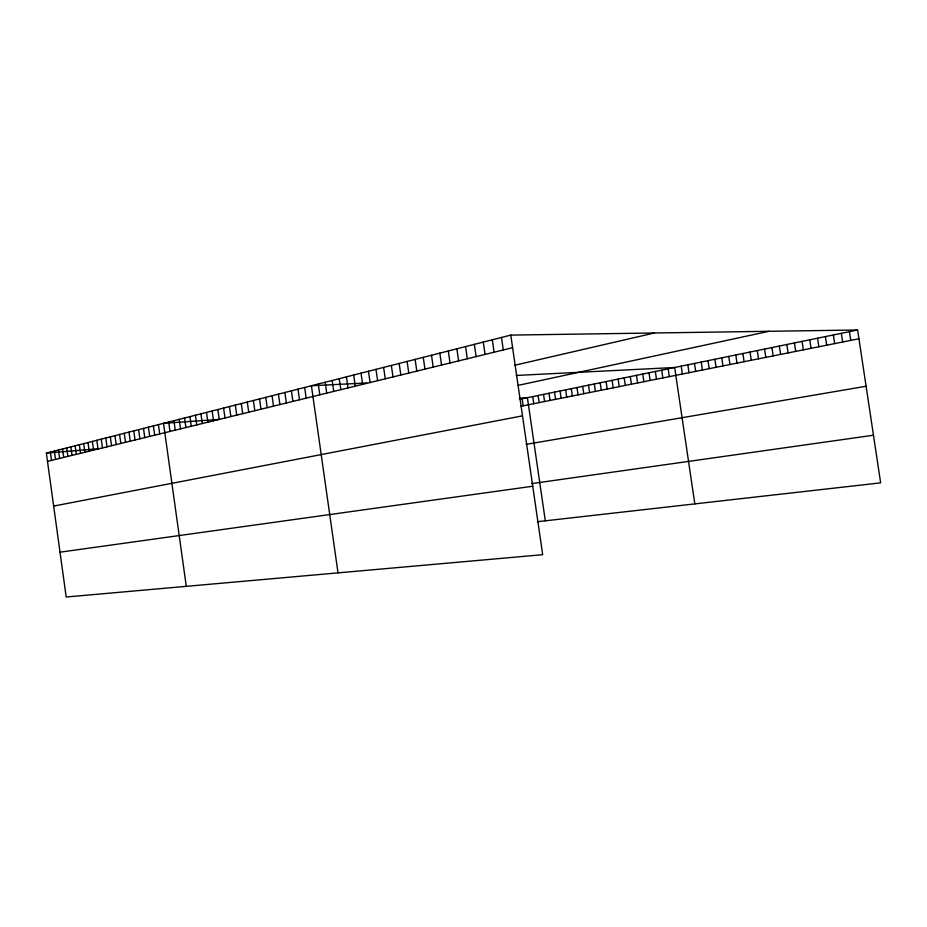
<?xml version="1.0" encoding="UTF-8"?>
<svg xmlns="http://www.w3.org/2000/svg" width="927" height="927" viewBox="0 0 927 927"><rect width="100%" height="100%" fill="white"/><g stroke="black" fill="none" stroke-linecap="round" stroke-linejoin="round"><path stroke-width="1.39" d="M510.777 335.099L542.689 554.694L66.199 597.011L46.35 453.106L510.777 335.099L857.614 329.989L880.65 482.851L537.336 521.716M47.486 461.379L512.608 347.695M514.821 365.226L654.404 332.978M518.251 385.342L768.981 331.298M519.549 399.305L857.614 329.989M520.568 406.339L858.935 338.761M53.65 506.072L522.515 415.852M526.096 444.369L866.085 386.246M531.797 483.593L873.477 435.226M60.012 552.191L532.747 486.235M46.35 453.106L97.59 448.819M219.548 419.386L163.511 423.338L186.292 586.351M519.398 398.262L527.405 397.695L545.308 520.812M366.559 382.978L311.414 385.748L338.019 572.874M516.235 375.458L674.659 367.498L694.821 503.882M849.445 331.657L850.766 340.394M841.357 333.314L842.666 342.017M833.35 334.96L834.648 343.616M825.412 336.594L826.71 345.203M817.556 338.204L818.842 346.768M809.769 339.792L811.055 348.332M802.064 341.379L803.338 349.873M794.427 342.944L795.69 351.391M786.849 344.496L788.112 352.909M779.352 346.038L780.604 354.404M771.924 347.555L773.176 355.898M764.566 349.062L765.806 357.37M757.266 350.568L758.506 358.819M750.047 352.04L751.264 360.267M742.875 353.511L744.103 361.704M735.783 354.971L736.988 363.117M728.749 356.408L729.955 364.52M721.774 357.845L722.979 365.922M714.868 359.259L716.061 367.301M708.019 360.661L709.201 368.668M701.229 362.051L702.411 370.024M694.497 363.43L695.679 371.368M687.822 364.798L688.993 372.7M681.218 366.153L682.376 374.021M668.158 368.83L669.317 376.64M661.716 370.151L662.863 377.926M655.331 371.46L656.467 379.201M648.993 372.77L650.128 380.464M642.712 374.056L643.848 381.715M636.49 375.331L637.614 382.967M630.314 376.594L631.426 384.195M624.184 377.857L625.296 385.423M618.112 379.097L619.224 386.64M612.098 380.337L613.199 387.845M606.119 381.553L607.22 389.039M600.198 382.77L601.287 390.221M594.323 383.975L595.412 391.391M588.494 385.168L589.584 392.561M582.712 386.35L583.79 393.708M576.988 387.532L578.054 394.856M571.299 388.703L572.365 395.991M565.655 389.85L566.721 397.127M560.059 390.997L561.113 398.239M554.508 392.144L555.563 399.352M549.004 393.268L550.047 400.452M543.535 394.392L544.578 401.542M538.112 395.505L539.155 402.631M532.735 396.605L533.767 403.708M522.156 398.772L523.176 405.817M501.484 337.463L503.303 349.966M492.318 339.792L494.114 352.214M483.268 342.086L485.053 354.427M474.346 344.357L476.119 356.605M465.551 346.594L467.301 358.761M456.86 348.795L458.61 360.893M448.297 350.974L450.024 362.99M439.838 353.117L441.553 365.053M431.495 355.238L433.199 367.104M423.257 357.335L424.948 369.12M415.122 359.398L416.802 371.113M407.104 361.437L408.772 373.071M399.178 363.454L400.835 375.006M391.356 365.447L393.002 376.93M383.627 367.405L385.261 378.819M376.003 369.34L377.625 380.684M368.471 371.252L370.082 382.527M361.032 373.152L362.631 384.346M353.685 375.018L355.273 386.153M346.42 376.86L347.996 387.926M339.247 378.68L340.823 389.676M332.167 380.487L333.72 391.414M325.168 382.26L326.721 393.129M318.251 384.021L319.792 394.821M304.67 387.474L306.188 398.147M297.996 389.166L299.502 399.78M291.391 390.846L292.897 401.391M284.879 392.503L286.362 402.99M278.436 394.137L279.908 404.566M272.063 395.759L273.523 406.13M265.759 397.359L267.219 407.671M259.537 398.934L260.985 409.189M253.372 400.499L254.821 410.696M247.289 402.051L248.726 412.191M241.275 403.581L242.689 413.662M235.319 405.087L236.733 415.122M229.432 406.594L230.835 416.559M223.604 408.065L224.994 417.984M217.845 409.537L219.235 419.398M212.144 410.985L213.523 420.788M206.512 412.411L207.88 422.167M200.927 413.824L202.295 423.535M195.412 415.226L196.767 424.89M189.954 416.617L191.298 426.223M184.554 417.996L185.898 427.544M179.212 419.352L180.545 428.853M173.917 420.696L175.249 430.151M168.691 422.028L170 431.426M158.424 424.636L159.734 433.94M153.395 425.91L154.693 435.169M148.424 427.173L149.71 436.385M143.5 428.425L144.774 437.59M138.621 429.664L139.884 438.795M133.789 430.893L135.052 439.977M129.004 432.109L130.267 441.148M124.276 433.315L125.527 442.306M119.583 434.496L120.823 443.454M114.936 435.678L116.176 444.589M110.336 436.849L111.576 445.713M105.782 438.007L107.011 446.826M101.275 439.155L102.491 447.926M96.814 440.29L98.019 449.027M92.387 441.414L93.592 450.105M88.007 442.527L89.201 451.182M83.662 443.627L84.855 452.237M79.363 444.717L80.545 453.291M75.099 445.806L76.281 454.334M70.881 446.872L72.051 455.366M66.698 447.938L67.868 456.397M62.549 448.992L63.72 457.405M58.447 450.035L59.606 458.413M54.38 451.067L55.527 459.41M50.348 452.098L51.495 460.395"/></g></svg>
